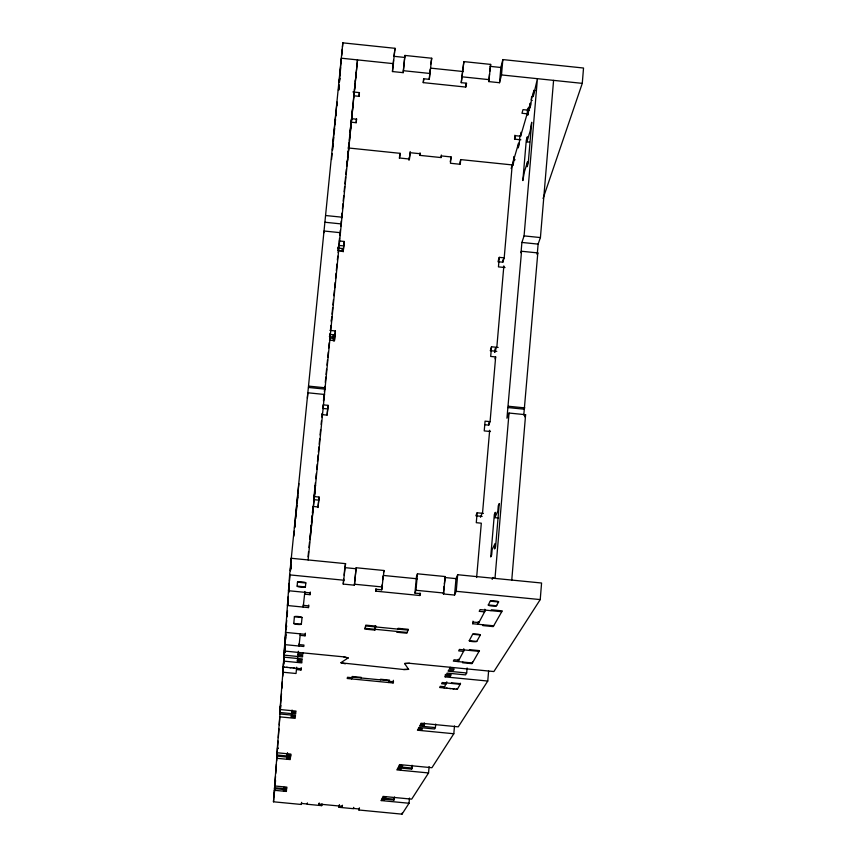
<?xml version="1.0" encoding="UTF-8"?>
<svg xmlns="http://www.w3.org/2000/svg" width="857" height="857" viewBox="0 0 857 857"><rect width="100%" height="100%" fill="white"/><g stroke="black" fill="none" stroke-linecap="round" stroke-linejoin="round"><path stroke-width="1.29" d="M301.46 803.705L301.321 804.466L273.469 801.798L275.536 776.421M278.086 741.069L274.594 785.955L286.891 787.144L286.816 787.722L283.753 787.433L283.688 788.012L286.752 788.301L286.677 788.879L274.465 787.712L274.411 788.569L286.57 789.747L286.506 790.315L283.474 790.025L283.41 790.593L286.442 790.882L286.367 791.45L274.283 790.283M280.068 713.57L280.678 705.172L276.961 752.746L290.855 754.085L290.373 758.134L286.945 757.802L286.87 758.531L290.287 758.863L290.202 759.581L276.565 758.263M281.514 693.634L279.725 713.945L295.494 715.477L295.376 716.441L291.444 716.056L291.348 717.009L295.269 717.395L295.151 718.348L279.511 716.827M285.017 644.646L280.035 709.532L296.019 711.085L295.901 712.071L291.916 711.685L291.819 712.67L295.783 713.056L295.665 714.031L279.821 712.488M284.963 643.425L283.763 657.137L302.285 658.947L302.125 660.265L297.518 659.815L297.368 661.133L301.975 661.583L301.814 662.889L283.485 661.09M543.059 198.545L582.278 83.365L583.531 68.024L502.845 59.583L501.495 74.934L499.524 82.722L488.822 81.597L490.643 64.404L463.873 61.608L461.248 82.668L466.583 83.225L465.737 87.06L423.251 82.626L423.926 78.78L429.261 79.337L431.724 58.244L404.922 55.437L403.176 72.663L392.452 71.549L395.034 48.313L342.832 42.85L289.623 574.876L284.203 651.031L343.946 656.88L348.199 657.876L341 662.622M274.861 784.016L274.926 783.137M280.303 708.075L280.41 706.586M274.326 793.154L274.668 788.461M274.893 785.344L275.183 781.23M275.75 773.378L276.415 764.176M276.65 761.016L277.229 752.907M277.497 749.297L277.582 748.075L278.429 748.161M278.332 737.598L278.964 728.868M279.264 724.829L279.757 717.877M281.899 688.3L282.382 681.636M282.756 676.302L283.238 669.638M283.624 664.314L284.01 658.979L283.474 664.368M284.845 647.496L284.395 653.591L284.942 647.806L284.845 649.135M285.21 640.886L285.799 634.191M287.095 616.226L287.513 610.548M287.952 604.335L288.338 599.064M288.863 591.844L288.991 589.991M290.384 570.687L290.973 562.492M291.026 561.806L291.284 558.282L345.564 563.649L343.239 584.088L354.38 585.192L356.158 567.752L384.032 570.505L381.708 589.82L376.159 589.273L375.666 591.148L419.823 595.508L420.498 593.644L414.959 593.098L416.448 576.718L417.455 573.804L445.286 576.557L443.433 593.965L454.553 595.069L456.224 591.309L457.681 574.726L541.581 583.017L540.231 599.589L493.889 671.545L409.314 663.275L404.611 663.5L409.571 663.297M286.431 627.206L286.538 625.717L286.292 628.674M288.081 604.464L288.209 602.803M290.63 569.337L290.769 567.409M291.487 557.521L291.123 561.71M294.647 527.505L294.937 523.691M297.668 498.024L297.829 495.785M298 493.536L298.172 491.297M307.406 398.151L307.834 392.785L324.482 394.466L308.134 559.942M323.957 232.675L324.096 231.015L340.433 232.697L340.261 234.347M494.992 578.411L509.026 413.042L525.598 414.713L511.768 580.071M523.777 415.131L537.81 252.922L521.549 251.251L521.002 252.869L521.892 242.445L524.077 235.889L537.425 78.683L533.236 96.595L533.772 90.274M435.71 724.058L435.399 727.604L419.609 726.061L420.091 725.129L424.054 725.515L424.558 724.572L420.583 724.186L421.076 723.233L458.259 726.843L487.762 681.047L488.597 671.16M553.579 80.376L540.424 237.571L538.11 244.116L537.232 254.529L537.81 252.922M332.441 149.857L332.955 142.98M335.269 121.983L335.473 119.519M335.794 115.824L336.212 110.896M336.726 105.807L337.047 102.037L333.084 141.662M338.965 84.425L338.515 90.435L338.89 85.711M339.361 80.59L341.3 58.201L393.556 63.664M338.772 89.803L338.986 87.21M339.436 82.026L339.779 78.137M340.175 73.563L340.69 67.574M341.043 63.536L341.397 59.465M341.75 55.362L342.286 49.149M342.468 47.06L342.832 42.85M487.762 681.047L445.147 676.891L445.801 675.637L450.386 676.077L451.061 674.823L446.454 674.373L447.118 673.099L465.576 674.898L466.669 672.991L467.108 667.967M495.014 348.853L494.703 352.441L496.942 345.982L503.841 265.938L503.38 267.384M485.03 424.751L488.758 425.126L488.983 422.501M497.917 261.706L502.823 262.199L503.059 259.564M476.631 577.522L481.313 523.188L476.278 522.695L477.135 512.797L483.423 513.418M488.758 425.126L490.075 421.644L495.657 356.94L490.675 356.437L491.522 346.785L498.142 347.449M502.823 262.199L504.205 257.861L512.218 164.919L460.691 159.595L459.566 164.458M493.686 625.803L472.753 623.746L472.978 621.154M520.863 139.798L514.554 139.145L514.896 135.202M513.836 156.51L513.086 165.305L514.446 157.302L518.603 143.076L518.196 147.886L519.192 144.49L519.963 135.502M472.496 661.808L472.389 662.997L453.342 661.122L454.049 659.761L458.827 660.233M478.217 621.679L477.992 624.26L485.523 610.12M514.554 139.145L515.539 135.706L520.606 136.231L520.949 132.278M484.816 609.209L484.591 611.866L479.202 611.341L480.113 609.595L501.752 611.716M520.606 136.231L527.151 113.81L527.58 108.871M528.469 107.2L527.794 115.138L530.279 103.119L529.851 108.121L530.944 104.415L531.586 96.884M494.853 517.649L495.314 512.336L494.339 514.479L490.718 556.964L491.672 554.982L492.132 549.637L495.057 543.542L494.596 548.951L495.592 546.905L499.277 503.573L498.271 505.791L497.81 511.168L494.853 517.649L498.603 518.024M526.916 141.866L527.344 136.831L526.273 140.409L522.845 180.57L524.334 172.096L527.569 161.609L527.13 166.719L528.233 163.184L531.715 122.262L530.172 131.035L526.916 141.866L529.54 142.133M521.549 251.251L506.948 418.227L509.026 413.042M445.147 676.891L445.372 674.416M446.818 681.851L444.065 687.935L439.63 687.507L440.252 686.328L444.697 686.757M454.553 595.069L455.999 578.625L457.681 574.726M499.524 82.722L500.863 67.489L502.845 59.583M450.386 676.077L450.6 673.602M458.313 659.226L458.099 661.593L464.323 649.917M412.463 765.494L412.228 768.065L398.473 766.736L398.848 766.029L402.297 766.362L402.672 765.644L399.212 765.312L399.587 764.594L431.928 767.722L453.814 733.742L454.489 725.986M460.295 683.168L460.198 684.282L442.223 682.526L441.591 683.736L446.079 684.175M463.787 648.717L463.551 651.352L458.666 650.881L459.416 649.435L479.052 651.363M504.205 257.861L499.267 257.357L498.442 266.881L505.03 267.555M293.79 623.457L294.39 616.761A3.867 0.621 6 0 1 298.129 616.504A3.867 0.621 6 0 1 302.071 617.522L301.353 624.207A3.803 0.589 5.2 0 1 297.347 624.41A3.803 0.589 5.2 0 1 293.79 623.457L301.353 624.207M297.133 586.113L297.497 582.042A3.192 0.546 5.6 0 1 298.482 581.753L299.093 581.732A4.767 0.825 5.6 0 1 304.599 582.31A3.257 0.557 5.6 0 1 305.842 582.867L305.381 586.927L297.133 586.113A4.146 0.707 5.2 0 0 301.011 587.206A4.146 0.707 5.2 0 0 305.371 586.927M429.121 766.587L428.554 772.95L396.845 769.886L397.198 769.19L400.605 769.522L400.98 768.825L397.562 768.493L397.927 767.797L411.628 769.115L411.971 765.269M359.04 808.387L358.89 810.004L402.019 814.15L409.035 803.255L409.496 798.081M424.054 725.515L424.29 722.88M443.433 593.965L444.108 586.381M444.333 583.853L445.286 576.557M488.822 81.597L489.497 73.981M489.722 71.442L490.643 64.404M451.018 157.024L450.45 163.269L460.273 164.287L460.691 159.595M409.035 803.255L380.915 800.545L384.504 799.752L381.483 799.452L381.761 798.906L393.899 800.074L394.113 797.803M393.899 800.074L394.584 796.967M414.959 593.098L415.956 590.28L417.455 573.804M461.248 82.668L463.873 61.608M400.605 769.522L400.84 766.972M419.823 595.508L420.048 592.99M465.737 87.06L466.079 83.279M402.019 814.15L402.115 813.068M450.246 161.587L451.275 156.949L441.43 155.931L441.087 157.57L419.791 155.363L420.037 152.803M359.437 807.915L359.329 809.008L353.555 808.451L353.662 807.358M381.708 589.82L382.179 584.785M382.651 579.739L382.993 575.958M429.261 79.337L430.203 69.213M441.087 157.57L441.323 155.01M351.959 677.705L347.503 677.276L347.192 678.487L393.084 682.965L393.331 680.319M348.445 147.982L400.101 153.328L399.651 158.02L409.485 159.038L410.192 151.539M353.555 807.615L353.448 808.697L339.018 807.315L339.222 805.141M339.018 807.315L339.436 804.916M339.286 806.555L342.179 806.833L342.286 805.741M342.179 806.833L342.468 805.226M408.993 160.173L409.228 157.688M375.666 591.148L375.902 588.641M423.251 82.626L423.604 78.844M375.784 626.938L376.009 626.146L365.81 625.139L364.771 629.092L374.873 630.088L375.227 626.338M375.452 625.546L374.873 630.088M307.406 802.913L307.245 804.262L321.686 805.644L321.9 804.884L319.008 804.605L319.104 803.512M319.008 804.605L319.243 802.998M321.686 805.644L322.007 803.791M343.239 584.088L343.732 579.032M344.096 575.229L344.696 568.909M392.452 71.549L393.545 60.119M354.38 585.192L356.158 567.752M403.176 72.663L404.922 55.437M285.595 637.083L285.799 634.962M338.172 249.258L338.419 246.805M304.856 591.491L304.599 594.147L310.009 594.683L310.266 592.016M353.823 95.78L359.029 96.327L359.394 92.62L352.902 91.935M301.321 804.466L301.621 802.356M290.502 569.069L290.93 564.742M294.497 528.019L298.889 483.605M332.645 146.601L332.902 144.051M339.211 81.908L339.468 79.401M339.651 76.423L340.165 71.356M289.248 583.178L288.488 590.719L310.223 592.862L310.009 594.683M289.484 580.853L290.127 574.372M290.448 570.623L290.898 565.631M293.908 536.128L294.444 530.815M294.84 526.83L295.237 522.845M295.633 518.849L296.029 514.864M296.436 510.879L296.961 505.566M297.358 501.581L297.765 497.596M331.563 159.509L332.109 153.51M332.473 150.436L332.987 145.251M333.384 141.362L333.769 137.463M334.155 133.574L334.68 128.389M335.066 124.501L335.515 119.466M339.34 82.165L339.758 78.03M288.348 596.472L287.438 605.524L308.456 607.592L308.659 605.878L303.389 605.363M288.734 592.594L289.248 587.409M286.72 620.447L285.531 632.391L305.242 634.33L305.06 635.83L300.154 635.348M287.084 616.826L287.459 612.562M285.831 632.798L284.653 644.614L303.785 646.489L303.956 645.064L299.157 644.603M296.458 669.574L300.957 670.013L301.107 668.749L283.067 666.992L284.063 656.944M283.217 666.907L282.692 672.199L296.04 673.495L296.704 667.196M284.642 652.659L284.899 650.056M273.469 801.798L273.79 798.553M273.897 797.471L274.722 789.201M275.043 785.751L275.568 780.47M286.87 758.531L287.116 755.981M290.459 757.406L276.725 756.078L276.8 754.974L290.587 756.313L290.684 755.574L287.224 755.242L287.481 752.65M291.348 717.009L291.605 714.417M291.819 712.67L292.076 710.035M297.368 661.133L297.765 657.33M338.087 248.573L338.236 246.977M283.913 655.123L302.532 656.944L302.692 655.594L298.022 655.134L298.418 651.256M299.232 643.661L299.007 646.017L300.314 633.848M308.049 556.846L308.574 551.544M308.97 547.569L309.495 542.267M309.752 539.61L310.405 532.979M310.673 530.333L311.198 525.02M311.455 522.374L312.109 515.743M312.377 513.086L312.901 507.783M314.112 495.528L314.605 490.568M315.376 482.695L314.98 486.669L315.097 485.619M315.772 478.72L316.297 473.428M316.683 469.454L317.208 464.151M317.476 461.495L318.129 454.874M318.386 452.228L318.911 446.925M319.168 444.269L319.693 438.977M320.09 435.002L320.614 429.7M321.504 420.787L321.139 424.397M321.868 417.113L322.221 413.438L322.103 414.617L327.128 415.12L328.092 405.361L323.068 404.847L322.693 408.435L327.685 408.928L328.092 405.361M323.464 400.883L324.107 394.284M324.375 391.638L324.899 386.357M325.285 382.393L325.81 377.101M326.067 374.455L326.592 369.174M326.988 365.211L327.503 359.929M327.77 357.283L328.285 351.991M328.681 348.028L329.206 342.746M329.87 335.74L330.106 333.341M330.92 325.489L330.416 330.448M331.273 321.868L331.766 316.844M332.023 314.198L332.677 307.588M332.934 304.953L333.459 299.671M333.855 295.708L334.369 290.416M334.637 287.781L335.151 282.499M335.548 278.536L336.073 273.254M336.33 270.608L336.983 263.999M337.765 256.189L337.369 260.046M338.119 252.601L338.472 249.023L338.311 250.501M338.911 244.309L339.522 238.31M339.779 235.654L340.304 230.34M340.7 226.355L341.225 221.042M341.493 218.385L342.018 213.072M342.404 209.087L342.929 203.773M343.196 201.116L343.721 195.803M344.118 191.818L344.643 186.505M344.9 183.848L345.553 177.206M345.821 174.549L346.346 169.236M346.603 166.579L347.128 161.266M347.524 157.281L348.049 151.968M303.464 604.485L303.207 607.077L304.792 592.326M348.435 148.272L348.928 143.248M350.267 130.478L350.62 126.879L350.063 132.278M350.877 124.447L351.391 119.305M355.666 78.083L357.519 59.904L323.914 399.812L324.482 394.466M353.716 97.034L355.462 79.797M329.591 338.001L332.741 338.322L332.987 335.826M333.319 340.625L333.93 334.723L333.341 340.797M300.957 670.013L301.193 667.582M339.768 250.812L342.222 251.069L342.468 248.562L338.129 248.027M305.06 635.83L305.328 633.184M317.979 507.526L319.061 497.06L314.005 496.557M327.085 415.002L327.685 408.928M334.38 340.925L335.408 330.952L330.084 330.416M343.143 251.84L344.214 241.47L339.254 240.967M319.061 497.06L318.086 506.958L313.03 506.455M335.408 330.952L334.455 340.615L329.463 340.1M344.214 241.47L343.282 251.005L337.979 250.458M308.456 607.592L308.713 605.01M351.102 122.187L356.169 122.712L356.555 118.769M285.67 639.354L285.852 637.544M348.37 148.743L348.895 143.558M349.249 140.205L349.795 134.924M351.852 114.902L352.495 108.625M352.634 107.371L354.102 93.306M354.455 89.856L354.948 84.854M356.062 74.098L355.344 81.051A3.985 1.435 6 0 1 355.248 81.308M356.094 73.734L356.191 72.781A3.128 1.136 6 0 0 356.073 72.416M347.631 158.941L347.267 162.444L353.148 103.708L352.763 107.479M348.135 153.885L349.238 143.151M351.124 123.633L352.259 112.556M331.37 320.797L331.509 319.447M313.576 500.659L313.683 499.642L318.708 500.145M314.101 498.538L314.69 492.936M315.226 487.547L315.472 485.255L310.073 539.064L310.288 537.018M310.812 531.661L311.498 525.33M287.224 755.242L287.299 754.492L290.769 754.835M298.022 655.134L298.161 653.784L302.853 654.245L303.014 652.873M332.741 338.322L332.955 336.394M342.222 251.069L342.5 248.476M356.169 122.712L356.544 119.198L351.466 118.673M359.029 96.327L359.437 92.61M394.563 51.699L393.92 56.305L404.622 57.43M394.659 50.949L395.034 48.313M399.308 158.224L400.101 153.328M409.035 159.691L410.246 152.707L420.101 153.724L419.791 155.363M408.585 669.328L404.633 663.618M430.675 64.157L431.724 58.244M344.942 567.023L345.564 563.649M351.606 678.915L352.281 676.484L361.226 677.362L361.054 677.973M383.497 572.465L384.032 570.505M511.158 168.55L511.865 166.129M512.004 165.669L513.493 160.591A3.728 1.253 4.5 0 1 515.132 159.777M498.249 260.614L499.267 257.357M490.525 349.688L491.522 346.785M380.39 679.858L380.594 679.247L389.539 680.126L388.617 682.526M397.037 631.459L396.77 632.23L406.871 633.227L408.318 629.317L398.119 628.31L397.852 629.102M494.992 358.847L495.657 356.94M393.084 682.965L393.545 681.765L389.089 681.336M489.229 431.403L489.668 430.257L482.598 512.293L480.466 517.264M477.135 512.797L475.881 515.785L482.137 516.407M524.709 416.781L525.598 414.713M358.89 810.004L359.222 809.254M492.143 579.375L493.129 577.447M450.15 667.26L449.464 668.578L454.135 669.028L453.449 670.335L448.789 669.874L448.115 671.17L466.669 672.991M472.753 623.746L473.61 622.096L478.87 622.611M469.25 640.672L472.657 634.266A3.857 0.621 5.4 0 1 476.642 634.041A3.857 0.621 5.4 0 1 480.327 635.016L476.781 641.411L469.25 640.672A3.792 0.589 4.6 0 0 472.539 641.593A3.792 0.589 4.6 0 0 476.771 641.411M451.211 683.404L451.543 682.804L460.552 683.682L457.37 689.232L444.065 687.935M462.866 662.054L462.501 662.74L472.003 663.672L479.47 650.634L469.625 649.67L469.229 650.399M483.219 624.774L482.78 625.589L493.225 626.617L502.256 610.848L491.415 609.777L490.932 610.655M496.739 605.299L496.492 605.76A4.135 0.696 4.5 0 1 491.854 606.006A4.135 0.696 4.5 0 1 488.297 604.946M411.628 769.115L412.228 768.065M435.399 727.604L434.606 728.986L418.88 727.464L418.398 728.386L422.319 728.761L421.837 729.682L417.927 729.307L417.445 730.218L453.814 733.742M428.554 772.95L411.681 799.153L383.068 796.399L382.779 796.967L385.832 797.256L382.201 798.081L394.381 799.249M348.146 658.09L343.7 656.848M492.143 600.757L491.5 600.778A3.192 0.546 4.9 0 0 490.343 601.057L488.276 604.946L496.492 605.76L498.635 601.871A3.246 0.557 4.9 0 0 497.617 601.335A4.767 0.814 4.9 0 0 492.175 600.768M403.711 669.521L408.564 669.36L403.711 669.521L340.947 662.825L345.382 663.821M283.067 666.992L284.192 667.1M286.452 667.324L287.577 667.432M289.827 667.657L290.962 667.764M293.212 667.978L294.347 668.096M319.136 804.091L342.372 806.319M301.514 803.448L307.299 804.005M344.825 567.634L355.955 568.737M444.89 577.522L455.999 578.625M383.679 575.476L417.402 578.807M289.623 574.876L343.978 580.232M456.224 591.309L540.231 599.589M354.594 584.238L382.501 586.981M415.956 590.28L443.83 593.033M297.486 582.16L305.799 582.985M490.29 601.175L498.57 601.989M294.39 616.761L302.082 617.522M472.657 634.266L480.316 635.016M365.564 625.931L407.986 630.099M364.932 628.299L407.118 632.445M284.492 652.284L285.349 652.359M352.088 677.094L389.282 680.726M446.283 688.15L447.397 688.267M449.614 688.482L450.718 688.589M452.935 688.803L454.039 688.91M456.256 689.124L457.37 689.232M308.584 386.111L325.114 387.771M508.372 406.239L524.827 407.9M308.477 387.46L324.974 389.121M507.847 407.546L524.27 409.207M490.075 421.644L485.073 421.141L484.226 430.9L490.483 431.532M324.996 222.252L341.29 223.923M521.892 242.445L538.11 244.116M338.794 245.413L343.732 245.916M329.677 334.391L334.969 334.926M490.204 350.663L496.792 351.327M329.334 336.587L333.673 337.026M529.519 110.307L523.006 109.632L521.967 113.274L527.151 113.81M325.564 215.514L341.986 217.196M524.077 235.889L540.424 237.571M490.172 66.364L500.863 67.489M501.495 74.934L582.278 83.365M431.296 68.196L463.123 71.517M403.465 70.713L430.31 73.509M462.491 76.862L489.293 79.669M535.186 90.563A3.128 1.136 4.3 0 0 533.718 91.292L531.372 99.391A3.985 1.435 4.3 0 0 532.24 100.505"/></g></svg>
